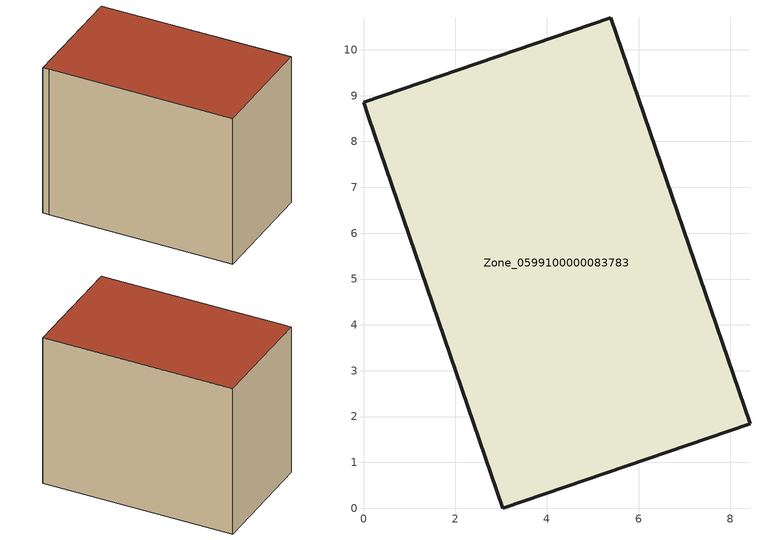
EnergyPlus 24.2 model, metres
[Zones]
Zone_0599100000083783
 floor ground (C_G): 5.39,10.7 8.43,1.84 3.04,0 0.1,8.55 0,8.86 z0
 wall outside (C_F): 0.1,8.55 3.04,0 8.43,1.84 5.39,10.7 0,8.86 0.1,8.55 z0:7.57
 roof outside (C_R): 8.43,1.84 5.39,10.7 0,8.86 0.1,8.55 3.04,0 z7.57
[BUILDING]
Pand.0599100000083783: North Axis=0; Terrain=City; Loads Convergence Tolerance Value=0.04; Temperature Convergence Tolerance Value=0.4; Solar Distribution=FullExterior; Maximum Number of Warmup Days=25; Minimum Number of Warmup Days=1
[Site:Location]
Rotterdam.The.Hague.AP_ZH_NLD Design_Conditions: Latitude=51.96; Longitude=4.45; Time Zone=1; Elevation=-4.5
[SITE:GROUNDTEMPERATURE:BUILDINGSURFACE]
18, 18, 18, 18, 18, 18, 18, 18, 18, 18, 18, 18
[MATERIAL] Thermal Absorptance=0.9; Solar Absorptance=0.7; Visible Absorptance=0.7
Name | Roughness | Thickness | Conductivity | Density | Specific Heat
G.TI.1975-1991 | MediumSmooth | 0.15 | 0.288461 | 540 | 1210
F.TI.1975-1991 | Rough | 0.3 | 0.230769 | 1920 | 840
R.TI.1975-1991 | MediumRough | 0.2 | 0.153846 | 1500 | 1000
[CONSTRUCTION]
C_G: G.TI.1975-1991
C_F: F.TI.1975-1991
C_R: R.TI.1975-1991
[ZONE]
Zone_0599100000083783: Type=1; Multiplier=1; Ceiling Height=Autocalculate; Volume=Autocalculate; Floor Area=autocalculate; Part of Total Floor Area=Yes
[ZONEINFILTRATION:DESIGNFLOWRATE]
Infil_Zone_0599100000083783: Zone or ZoneList or Space or SpaceList=Zone_0599100000083783; Schedule=AlwaysOn; Design Flow Rate Calculation Method=Flow/Area; Flow Rate per Floor Area=0.003; Constant Term Coefficient=1; Temperature Term Coefficient=0; Velocity Term Coefficient=0; Velocity Squared Term Coefficient=0
[HVACTEMPLATE:ZONE:IDEALLOADSAIRSYSTEM]
Zone_0599100000083783: Maximum Heating Supply Air Temperature=50; Minimum Cooling Supply Air Temperature=13; Maximum Heating Supply Air Humidity Ratio=0.0156; Minimum Cooling Supply Air Humidity Ratio=0.0077; Heating Limit=NoLimit; Cooling Limit=NoLimit; Dehumidification Control Type=ConstantSensibleHeatRatio; Cooling Sensible Heat Ratio=0.7; Dehumidification Setpoint=60; Humidification Control Type=None; Humidification Setpoint=30; Outdoor Air Method=None; Outdoor Air Flow Rate per Person=0.00944; Outdoor Air Flow Rate per Zone Floor Area=0; Outdoor Air Flow Rate per Zone=0; Demand Controlled Ventilation Type=None; Outdoor Air Economizer Type=NoEconomizer; Heat Recovery Type=None; Sensible Heat Recovery Effectiveness=0.7; Latent Heat Recovery Effectiveness=0.65
[ZONECONTROL:THERMOSTAT]
ThermostatControl_Zone_0599100000083783: Zone or ZoneList=Zone_0599100000083783; Control Type Schedule=DualSetpointControlType; Control 1=Thermostat_Zone_0599100000083783; Temperature Difference Between Cutout And Setpoint=0
[THERMOSTATSETPOINT:DUALSETPOINT]
Thermostat_Zone_0599100000083783: Heating Setpoint Temperature Schedule=HeatingSetpoint_Zone_0599100000083783; Cooling Setpoint Temperature Schedule=CoolingSetpoint_Zone_0599100000083783
[SCHEDULE:COMPACT]
HeatingSetpoint_Zone_0599100000083783: Through: 12/31, For: AllDays, Until: 24:00, 21
CoolingSetpoint_Zone_0599100000083783: Through: 12/31, For: AllDays, Until: 24:00, 24
DualSetpointControlType: Through: 12/31, For: AllDays, Until: 24:00, 4
AlwaysOn: Through: 12/31, For: AllDays, Until: 24:00, 1
